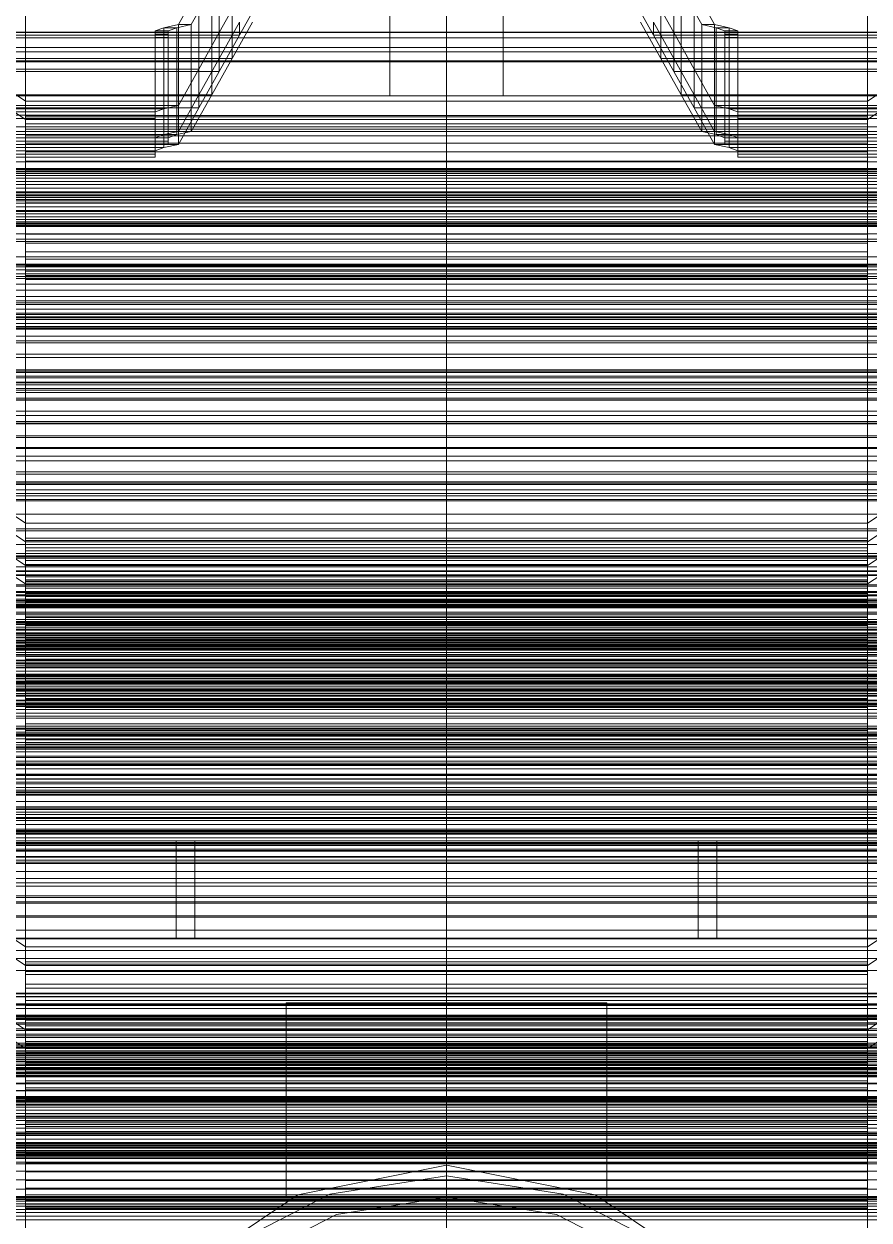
# Model space of a CAD drawing. Header units: millimetres. Extents: x -2500 to 58855, y -53268 to 6837.
# Drawn here: x -130.5 to 130.5, y -33047.1 to -32677.8 of the extents above; entities that cross this region are included whole.
import ezdxf

# ---------------------------------------------------------------- set-up
doc = ezdxf.new("R2010")
doc.units = ezdxf.units.MM
for name, color, linetype, lineweight in [('frontal_adapter-mix', 7, 'Continuous', 0), ('frontal_C01', 7, 'Continuous', 0), ('frontal_C01-mix', 7, 'Continuous', 0), ('frontal_C02', 7, 'Continuous', 0), ('frontal_C02-briq', 7, 'Continuous', 0), ('frontal_C03', 7, 'Continuous', 0), ('frontal_C03-traverse', 7, 'Continuous', 0), ('frontal_mezcladora', 7, 'Continuous', 0), ('frontal_secador', 7, 'Continuous', 0), ('frontal_tolva', 7, 'Continuous', 0)]:
    doc.layers.add(name, color=color, linetype=linetype, lineweight=lineweight)

msp = doc.modelspace()

# ---------------------------------------------------------------- linework, layer by layer
at = {"layer": 'frontal_adapter-mix'}
msp.add_line((-150, -33000), (150, -33000), dxfattribs=at)
at = {"layer": 'frontal_C01'}
for p, q in [((-130, -32701.667), (-130, -32558.316)), ((0, -32701.667), (0, -32558.316)), ((130, -32701.667), (130, -32558.316)), ((-130, -32564.003), (-130, -32707.354)), ((0, -32564.003), (0, -32707.354)), ((130, -32564.003), (130, -32707.354)), ((-130, -32701.667), (-228.298, -32636.423)), ((228.298, -32636.423), (130, -32701.667)), ((-228.298, -32642.111), (-130, -32707.354)), ((130, -32707.354), (228.298, -32642.111)), ((300, -32680.469), (-300, -32680.469)), ((250, -32680.37), (-250, -32680.37)), ((300, -32686.439), (-300, -32686.439)), ((-250, -32685.104), (250, -32685.104)), ((300, -32689.575), (-300, -32689.575)), ((-130, -32845.018), (-130, -32701.667)), ((0, -32701.667), (-130, -32701.667)), ((0, -32845.018), (0, -32701.667)), ((130, -32701.667), (0, -32701.667)), ((130, -32845.018), (130, -32701.667)), ((-130, -32707.354), (-130, -32706.069)), ((-130, -32706.069), (-130, -32706.512)), ((-130, -32706.069), (130, -32706.069)), ((-130, -32706.512), (-130, -32708.651)), ((-130, -32706.512), (130, -32706.512)), ((130, -32706.512), (130, -32706.069)), ((130, -32706.069), (130, -32707.354)), ((130, -32708.651), (130, -32706.512)), ((-130, -32707.354), (-130, -32850.705)), ((-130, -32707.354), (0, -32707.354)), ((-130, -32710.279), (-130, -32707.354)), ((-130, -32707.354), (130, -32707.354)), ((-130, -32708.651), (-130, -32712.343)), ((-130, -32708.651), (130, -32708.651)), ((-130, -32714.644), (-130, -32710.279)), ((-130, -32710.279), (130, -32710.279)), ((0, -32707.354), (0, -32850.705)), ((0, -32707.354), (130, -32707.354)), ((130, -32707.354), (130, -32850.705)), ((130, -32707.354), (130, -32710.279)), ((130, -32712.343), (130, -32708.651)), ((130, -32710.279), (130, -32714.644)), ((-130, -32712.343), (-130, -32717.334)), ((-130, -32712.343), (130, -32712.343)), ((130, -32717.334), (130, -32712.343)), ((-130, -32720.152), (-130, -32714.644)), ((-130, -32714.644), (130, -32714.644)), ((-130, -32717.334), (-130, -32723.285)), ((-130, -32717.334), (130, -32717.334)), ((130, -32714.644), (130, -32720.152)), ((130, -32723.285), (130, -32717.334)), ((-130, -32726.428), (-130, -32720.152)), ((-130, -32720.152), (130, -32720.152)), ((130, -32720.152), (130, -32726.428)), ((-148, -32722.436), (148, -32722.436)), ((-148, -32722.592), (148, -32722.592)), ((-148, -32722.891), (148, -32722.891)), ((-148, -32723.351), (148, -32723.351)), ((-148, -32723.927), (148, -32723.927)), ((-148, -32724.658), (148, -32724.658)), ((-148, -32725.474), (148, -32725.474)), ((-130, -32723.285), (-130, -32729.79)), ((130, -32723.285), (-130, -32723.285)), ((130, -32729.79), (130, -32723.285)), ((-148, -32726.427), (148, -32726.427)), ((-148, -32727.426), (148, -32727.426)), ((148, -32728.535), (-148, -32728.535)), ((-130, -32733.044), (-130, -32726.428)), ((-130, -32726.428), (130, -32726.428)), ((130, -32726.428), (130, -32733.044)), ((-148, -32729.649), (148, -32729.649)), ((-148, -32730.84), (148, -32730.84)), ((-148, -32731.994), (148, -32731.994)), ((-130, -32729.79), (-130, -32736.406)), ((-130, -32729.79), (130, -32729.79)), ((130, -32736.406), (130, -32729.79)), ((-148, -32733.185), (148, -32733.185)), ((-148, -32734.299), (148, -32734.299)), ((-148, -32735.408), (148, -32735.408)), ((-148, -32736.407), (148, -32736.407)), ((-130, -32739.549), (-130, -32733.044)), ((-130, -32733.044), (130, -32733.044)), ((-130, -32736.406), (-130, -32742.682)), ((-130, -32736.406), (130, -32736.406)), ((130, -32733.044), (130, -32739.549)), ((130, -32742.682), (130, -32736.406)), ((-148, -32737.36), (148, -32737.36)), ((-148, -32738.176), (148, -32738.176)), ((-148, -32738.907), (148, -32738.907)), ((-148, -32739.484), (148, -32739.484)), ((-148, -32739.943), (148, -32739.943)), ((-148, -32740.242), (148, -32740.242)), ((-130, -32745.5), (-130, -32739.549)), ((-130, -32739.549), (130, -32739.549)), ((130, -32739.549), (130, -32745.5)), ((-148, -32740.399), (148, -32740.399)), ((-130, -32742.682), (-130, -32748.19)), ((-130, -32742.682), (130, -32742.682)), ((130, -32748.19), (130, -32742.682)), ((-130, -32750.491), (-130, -32745.5)), ((-130, -32745.5), (130, -32745.5)), ((130, -32745.5), (130, -32750.491)), ((-130, -32748.19), (-130, -32752.555)), ((-130, -32748.19), (130, -32748.19)), ((-130, -32754.183), (-130, -32750.491)), ((-130, -32750.491), (130, -32750.491)), ((130, -32752.555), (130, -32748.19)), ((130, -32750.491), (130, -32754.183)), ((-130, -32752.555), (-130, -32755.48)), ((-130, -32752.555), (130, -32752.555)), ((-130, -32756.322), (-130, -32754.183)), ((-130, -32754.183), (130, -32754.183)), ((130, -32755.48), (130, -32752.555)), ((130, -32754.183), (130, -32756.322)), ((-130, -32755.48), (-130, -32756.765)), ((-130, -32755.48), (130, -32755.48)), ((-130, -32756.765), (-130, -32756.322)), ((-130, -32756.322), (130, -32756.322)), ((-130, -32756.765), (130, -32756.765)), ((130, -32756.765), (130, -32755.48)), ((130, -32756.322), (130, -32756.765)), ((-130, -32845.018), (-228.298, -32779.774)), ((228.298, -32779.774), (130, -32845.018)), ((-228.298, -32785.462), (-130, -32850.705)), ((130, -32850.705), (228.298, -32785.462)), ((-425, -32789.221), (425, -32789.221)), ((425, -32800.589), (-425, -32800.589)), ((425, -32805.486), (-425, -32805.486)), ((-425, -32816.854), (425, -32816.854)), ((-130, -32988.369), (-130, -32845.018)), ((0, -32845.018), (-130, -32845.018)), ((0, -32988.369), (0, -32845.018)), ((130, -32845.018), (0, -32845.018)), ((130, -32988.369), (130, -32845.018)), ((-130, -32850.705), (-130, -32849.42)), ((-130, -32849.42), (-130, -32849.863)), ((-130, -32849.42), (130, -32849.42)), ((-130, -32849.863), (-130, -32852.003)), ((-130, -32849.863), (130, -32849.863)), ((-130, -32850.705), (-130, -32994.056)), ((-130, -32850.705), (0, -32850.705)), ((-130, -32853.63), (-130, -32850.705)), ((-130, -32850.705), (130, -32850.705)), ((0, -32850.705), (0, -32994.056)), ((0, -32850.705), (130, -32850.705)), ((130, -32849.863), (130, -32849.42)), ((130, -32849.42), (130, -32850.705)), ((130, -32852.003), (130, -32849.863)), ((130, -32850.705), (130, -32994.056)), ((130, -32850.705), (130, -32853.63)), ((-130, -32852.003), (-130, -32855.694)), ((-130, -32852.003), (130, -32852.003)), ((-130, -32857.995), (-130, -32853.63)), ((-130, -32853.63), (130, -32853.63)), ((130, -32855.694), (130, -32852.003)), ((130, -32853.63), (130, -32857.995)), ((-130, -32855.694), (-130, -32860.685)), ((-130, -32855.694), (130, -32855.694)), ((-130, -32863.504), (-130, -32857.995)), ((-130, -32857.995), (130, -32857.995)), ((130, -32860.685), (130, -32855.694)), ((130, -32857.995), (130, -32863.504)), ((-130, -32860.685), (-130, -32866.636)), ((-130, -32860.685), (130, -32860.685)), ((130, -32866.636), (130, -32860.685)), ((-148, -32865.787), (148, -32865.787)), ((-130, -32869.78), (-130, -32863.504)), ((-130, -32863.504), (130, -32863.504)), ((130, -32863.504), (130, -32869.78)), ((-148, -32865.943), (148, -32865.943)), ((-148, -32866.242), (148, -32866.242)), ((-148, -32866.702), (148, -32866.702)), ((-148, -32867.278), (148, -32867.278)), ((-148, -32868.01), (148, -32868.01)), ((-148, -32868.825), (148, -32868.825)), ((-130, -32866.636), (-130, -32873.141)), ((130, -32866.636), (-130, -32866.636)), ((130, -32873.141), (130, -32866.636)), ((-148, -32869.778), (148, -32869.778)), ((-148, -32870.777), (148, -32870.777)), ((148, -32871.887), (-148, -32871.887)), ((-148, -32873.001), (148, -32873.001)), ((-130, -32876.396), (-130, -32869.78)), ((-130, -32869.78), (130, -32869.78)), ((-130, -32873.141), (-130, -32879.757)), ((-130, -32873.141), (130, -32873.141)), ((130, -32869.78), (130, -32876.396)), ((130, -32879.757), (130, -32873.141)), ((-148, -32874.192), (148, -32874.192)), ((-148, -32875.345), (148, -32875.345)), ((-148, -32876.536), (148, -32876.536)), ((-130, -32882.901), (-130, -32876.396)), ((-130, -32876.396), (130, -32876.396)), ((130, -32876.396), (130, -32882.901)), ((-148, -32877.65), (148, -32877.65)), ((-148, -32878.76), (148, -32878.76)), ((-148, -32879.758), (148, -32879.758)), ((-130, -32879.757), (-130, -32886.033)), ((-130, -32879.757), (130, -32879.757)), ((130, -32886.033), (130, -32879.757)), ((-148, -32880.711), (148, -32880.711)), ((-148, -32881.527), (148, -32881.527)), ((-148, -32882.258), (148, -32882.258)), ((-148, -32882.835), (148, -32882.835)), ((-148, -32883.294), (148, -32883.294)), ((-148, -32883.593), (148, -32883.593)), ((-148, -32883.75), (148, -32883.75)), ((-130, -32888.851), (-130, -32882.901)), ((-130, -32882.901), (130, -32882.901)), ((130, -32882.901), (130, -32888.851)), ((-130, -32886.033), (-130, -32891.541)), ((-130, -32886.033), (130, -32886.033)), ((130, -32891.541), (130, -32886.033)), ((-130, -32893.842), (-130, -32888.851)), ((-130, -32888.851), (130, -32888.851)), ((-130, -32891.541), (-130, -32895.906)), ((-130, -32891.541), (130, -32891.541)), ((130, -32888.851), (130, -32893.842)), ((130, -32895.906), (130, -32891.541)), ((-130, -32897.534), (-130, -32893.842)), ((-130, -32893.842), (130, -32893.842)), ((130, -32893.842), (130, -32897.534)), ((-130, -32895.906), (-130, -32898.831)), ((-130, -32895.906), (130, -32895.906)), ((-130, -32899.673), (-130, -32897.534)), ((-130, -32897.534), (130, -32897.534)), ((-130, -32898.831), (-130, -32900.116)), ((-130, -32898.831), (130, -32898.831)), ((130, -32898.831), (130, -32895.906)), ((130, -32897.534), (130, -32899.673)), ((130, -32900.116), (130, -32898.831)), ((-130, -32900.116), (-130, -32899.673)), ((-130, -32899.673), (130, -32899.673)), ((-130, -32900.116), (130, -32900.116)), ((130, -32899.673), (130, -32900.116)), ((-450, -32920.358), (450, -32920.358)), ((-130, -32988.369), (-228.298, -32923.125)), ((228.298, -32923.125), (130, -32988.369)), ((-228.298, -32928.813), (-130, -32994.056)), ((130, -32994.056), (228.298, -32928.813)), ((450, -32933.165), (-450, -32933.165)), ((-425, -32932.572), (425, -32932.572)), ((425, -32943.94), (-425, -32943.94)), ((425, -32948.837), (-425, -32948.837)), ((450, -32953.515), (-450, -32953.515)), ((-425, -32960.205), (425, -32960.205)), ((-450, -32966.322), (450, -32966.322)), ((-130, -33179.504), (-130, -32988.369)), ((0, -32988.369), (-130, -32988.369)), ((0, -33179.504), (0, -32988.369)), ((130, -32988.369), (0, -32988.369)), ((130, -33179.504), (130, -32988.369)), ((-130, -32994.056), (-130, -32992.771)), ((-130, -32992.771), (-130, -32993.214)), ((-130, -32992.771), (130, -32992.771)), ((-130, -32993.214), (-130, -32995.354)), ((-130, -32993.214), (130, -32993.214)), ((-130, -32994.056), (-130, -33185.191)), ((-130, -32994.056), (0, -32994.056)), ((-130, -32996.981), (-130, -32994.056)), ((-130, -32994.056), (130, -32994.056)), ((0, -32994.056), (0, -33185.191)), ((0, -32994.056), (130, -32994.056)), ((130, -32993.214), (130, -32992.771)), ((130, -32992.771), (130, -32994.056)), ((130, -32995.354), (130, -32993.214)), ((130, -32994.056), (130, -33185.191)), ((130, -32994.056), (130, -32996.981)), ((-130, -32995.354), (-130, -32999.045)), ((-130, -32995.354), (130, -32995.354)), ((-130, -33001.346), (-130, -32996.981)), ((-130, -32996.981), (130, -32996.981)), ((130, -32999.045), (130, -32995.354)), ((130, -32996.981), (130, -33001.346)), ((-130, -32999.045), (-130, -33004.036)), ((-130, -32999.045), (130, -32999.045)), ((-130, -33006.855), (-130, -33001.346)), ((-130, -33001.346), (130, -33001.346)), ((130, -33004.036), (130, -32999.045)), ((130, -33001.346), (130, -33006.855)), ((-130, -33004.036), (-130, -33009.987)), ((-130, -33004.036), (130, -33004.036)), ((130, -33009.987), (130, -33004.036)), ((-148, -33009.138), (148, -33009.138)), ((-148, -33009.295), (148, -33009.295)), ((-148, -33009.593), (148, -33009.593)), ((-130, -33013.131), (-130, -33006.855)), ((-130, -33006.855), (130, -33006.855)), ((130, -33006.855), (130, -33013.131)), ((-148, -33010.053), (148, -33010.053)), ((-148, -33010.629), (148, -33010.629)), ((-148, -33011.361), (148, -33011.361)), ((-148, -33012.176), (148, -33012.176)), ((-148, -33013.129), (148, -33013.129)), ((-130, -33009.987), (-130, -33016.492)), ((130, -33009.987), (-130, -33009.987)), ((-130, -33019.747), (-130, -33013.131)), ((-130, -33013.131), (130, -33013.131)), ((130, -33016.492), (130, -33009.987)), ((130, -33013.131), (130, -33019.747)), ((-148, -33014.128), (148, -33014.128)), ((148, -33015.238), (-148, -33015.238)), ((-148, -33016.352), (148, -33016.352)), ((-130, -33016.492), (-130, -33023.108)), ((-130, -33016.492), (130, -33016.492)), ((130, -33023.108), (130, -33016.492)), ((-148, -33017.543), (148, -33017.543)), ((-148, -33018.696), (148, -33018.696)), ((-148, -33019.887), (148, -33019.887)), ((-130, -33026.252), (-130, -33019.747)), ((-130, -33019.747), (130, -33019.747)), ((130, -33019.747), (130, -33026.252)), ((-311.15, -33023.41), (311.15, -33023.41)), ((-311.15, -33023.853), (311.15, -33023.853)), ((-148, -33021.001), (148, -33021.001)), ((-148, -33022.111), (148, -33022.111)), ((-148, -33023.109), (148, -33023.109)), ((-148, -33024.062), (148, -33024.062)), ((-130, -33023.108), (-130, -33029.384)), ((-130, -33023.108), (130, -33023.108)), ((130, -33029.384), (130, -33023.108)), ((-311.15, -33024.695), (311.15, -33024.695)), ((-311.15, -33025.993), (311.15, -33025.993)), ((-311.15, -33027.62), (311.15, -33027.62)), ((-148, -33024.878), (148, -33024.878)), ((-148, -33025.609), (148, -33025.609)), ((-148, -33026.186), (148, -33026.186)), ((-148, -33026.645), (148, -33026.645)), ((-148, -33026.944), (148, -33026.944)), ((-148, -33027.101), (148, -33027.101)), ((-130, -33032.203), (-130, -33026.252)), ((-130, -33026.252), (130, -33026.252)), ((130, -33026.252), (130, -33032.203)), ((-450, -33029.217), (450, -33029.217)), ((-311.15, -33029.684), (311.15, -33029.684)), ((-130, -33029.384), (-130, -33034.892)), ((-130, -33029.384), (130, -33029.384)), ((130, -33034.892), (130, -33029.384)), ((-311.15, -33031.985), (311.15, -33031.985)), ((-311.15, -33034.675), (311.15, -33034.675)), ((-130, -33037.194), (-130, -33032.203)), ((-130, -33032.203), (130, -33032.203)), ((-130, -33034.892), (-130, -33039.257)), ((-130, -33034.892), (130, -33034.892)), ((130, -33032.203), (130, -33037.194)), ((130, -33039.257), (130, -33034.892)), ((-311.15, -33037.494), (311.15, -33037.494)), ((-130, -33040.885), (-130, -33037.194)), ((-130, -33037.194), (130, -33037.194)), ((-130, -33039.257), (-130, -33042.182)), ((-130, -33039.257), (130, -33039.257)), ((130, -33037.194), (130, -33040.885)), ((130, -33042.182), (130, -33039.257)), ((450, -33042.024), (-450, -33042.024)), ((-440, -33039.777), (440, -33039.777)), ((-440, -33039.933), (440, -33039.933)), ((-440, -33040.232), (440, -33040.232)), ((-440, -33040.692), (440, -33040.692)), ((-440, -33041.268), (440, -33041.268)), ((-440, -33042), (440, -33042)), ((-440, -33042.815), (440, -33042.815)), ((311.15, -33040.626), (-311.15, -33040.626)), ((-130, -33043.025), (-130, -33040.885)), ((-130, -33040.885), (130, -33040.885)), ((-130, -33042.182), (-130, -33043.467)), ((-130, -33042.182), (130, -33042.182)), ((-130, -33043.467), (-130, -33043.025)), ((-130, -33043.025), (130, -33043.025)), ((130, -33040.885), (130, -33043.025)), ((130, -33043.467), (130, -33042.182)), ((130, -33043.025), (130, -33043.467)), ((-440, -33043.768), (440, -33043.768)), ((-440, -33044.767), (440, -33044.767)), ((440, -33045.877), (-440, -33045.877)), ((-311.15, -33043.77), (311.15, -33043.77)), ((-130, -33043.467), (130, -33043.467)), ((-440, -33046.991), (440, -33046.991))]:
    msp.add_line(p, q, dxfattribs=at)
at = {"layer": 'frontal_C01-mix'}
for p, q in [((-150, -32744.944), (150, -32744.944)), ((150, -33000), (-150, -33000))]:
    msp.add_line(p, q, dxfattribs=at)
at = {"layer": 'frontal_C02'}
for p, q in [((-130, -32831.954), (-130, -32626.968)), ((0, -32831.954), (0, -32626.968)), ((130, -32831.954), (130, -32626.968)), ((-130, -32632.709), (-130, -32837.695)), ((0, -32632.709), (0, -32837.695)), ((130, -32632.709), (130, -32837.695)), ((300, -32682.165), (-300, -32682.165)), ((300, -32709.571), (-300, -32709.571)), ((300, -32720.417), (-300, -32720.417)), ((-300, -32752.331), (300, -32752.331)), ((300, -32764.429), (-300, -32764.429)), ((-130, -32831.954), (-228.298, -32766.096)), ((228.298, -32766.096), (130, -32831.954)), ((342.5, -32767.115), (-342.5, -32767.115)), ((342.5, -32768.598), (-342.5, -32768.598)), ((342.5, -32771.389), (-342.5, -32771.389)), ((-228.298, -32771.837), (-130, -32837.695)), ((130, -32837.695), (228.298, -32771.837)), ((342.5, -32775.615), (-342.5, -32775.615)), ((342.5, -32780.772), (-342.5, -32780.772)), ((342.5, -32787.096), (-342.5, -32787.096)), ((-342.5, -32793.833), (342.5, -32793.833)), ((300, -32798.677), (-300, -32798.677)), ((342.5, -32801.293), (-342.5, -32801.293)), ((342.5, -32808.586), (-342.5, -32808.586)), ((300, -32811.201), (-300, -32811.201)), ((342.5, -32816.045), (-342.5, -32816.045)), ((342.5, -32822.783), (-342.5, -32822.783)), ((342.5, -32829.107), (-342.5, -32829.107)), ((-130, -32962.739), (-130, -32831.954)), ((0, -32831.954), (-130, -32831.954)), ((0, -32962.739), (0, -32831.954)), ((130, -32831.954), (0, -32831.954)), ((130, -32962.739), (130, -32831.954)), ((342.5, -32834.264), (-342.5, -32834.264)), ((342.5, -32838.489), (-342.5, -32838.489)), ((-130, -32837.695), (-130, -32836.602)), ((-130, -32836.602), (-130, -32837.238)), ((-130, -32836.602), (130, -32836.602)), ((-130, -32837.238), (-130, -32839.561)), ((-130, -32837.238), (130, -32837.238)), ((-130, -32837.695), (-130, -32968.48)), ((-130, -32837.695), (0, -32837.695)), ((-130, -32840.444), (-130, -32837.695)), ((-130, -32837.695), (130, -32837.695)), ((-130, -32839.561), (-130, -32843.412)), ((-130, -32839.561), (130, -32839.561)), ((0, -32837.695), (0, -32968.48)), ((0, -32837.695), (130, -32837.695)), ((130, -32837.238), (130, -32836.602)), ((130, -32836.602), (130, -32837.695)), ((130, -32839.561), (130, -32837.238)), ((130, -32837.695), (130, -32968.48)), ((130, -32837.695), (130, -32840.444)), ((130, -32843.412), (130, -32839.561)), ((342.5, -32841.28), (-342.5, -32841.28)), ((342.5, -32842.764), (-342.5, -32842.764)), ((-130, -32844.661), (-130, -32840.444)), ((-130, -32840.444), (130, -32840.444)), ((-130, -32843.412), (-130, -32848.529)), ((-130, -32843.412), (130, -32843.412)), ((130, -32840.444), (130, -32844.661)), ((130, -32848.529), (130, -32843.412)), ((300, -32845.45), (-300, -32845.45)), ((-130, -32850.059), (-130, -32844.661)), ((-130, -32844.661), (130, -32844.661)), ((130, -32844.661), (130, -32850.059)), ((-130, -32848.529), (-130, -32854.563)), ((-130, -32848.529), (130, -32848.529)), ((-130, -32856.27), (-130, -32850.059)), ((-130, -32850.059), (130, -32850.059)), ((130, -32854.563), (130, -32848.529)), ((130, -32850.059), (130, -32856.27)), ((-148, -32852.992), (148, -32852.992)), ((-148, -32853.217), (148, -32853.217)), ((-148, -32853.379), (148, -32853.379)), ((-148, -32854.04), (148, -32854.04)), ((-148, -32854.353), (148, -32854.353)), ((-130, -32854.563), (-130, -32861.103)), ((130, -32854.563), (-130, -32854.563)), ((130, -32861.103), (130, -32854.563)), ((300, -32857.547), (-300, -32857.547)), ((-148, -32855.405), (148, -32855.405)), ((-148, -32855.847), (148, -32855.847)), ((-148, -32857.218), (148, -32857.218)), ((-148, -32857.76), (148, -32857.76)), ((-130, -32862.87), (-130, -32856.27)), ((-130, -32856.27), (130, -32856.27)), ((130, -32856.27), (130, -32862.87)), ((148, -32859.356), (-148, -32859.356)), ((-148, -32859.961), (148, -32859.961)), ((-148, -32861.673), (148, -32861.673)), ((-130, -32861.103), (-130, -32867.703)), ((-130, -32861.103), (130, -32861.103)), ((130, -32867.703), (130, -32861.103)), ((-148, -32862.299), (148, -32862.299)), ((-148, -32864.012), (148, -32864.012)), ((-148, -32864.617), (148, -32864.617)), ((-130, -32869.41), (-130, -32862.87)), ((-130, -32862.87), (130, -32862.87)), ((130, -32862.87), (130, -32869.41)), ((-148, -32866.212), (148, -32866.212)), ((-148, -32866.755), (148, -32866.755)), ((-148, -32868.125), (148, -32868.125)), ((-148, -32868.568), (148, -32868.568)), ((-130, -32867.703), (-130, -32873.913)), ((-130, -32867.703), (130, -32867.703)), ((-130, -32875.444), (-130, -32869.41)), ((-130, -32869.41), (130, -32869.41)), ((130, -32873.913), (130, -32867.703)), ((130, -32869.41), (130, -32875.444)), ((-148, -32869.619), (148, -32869.619)), ((-148, -32869.932), (148, -32869.932)), ((-148, -32870.593), (148, -32870.593)), ((-148, -32870.755), (148, -32870.755)), ((-148, -32870.981), (148, -32870.981)), ((-130, -32873.913), (-130, -32879.311)), ((-130, -32873.913), (130, -32873.913)), ((-130, -32880.561), (-130, -32875.444)), ((-130, -32875.444), (130, -32875.444)), ((130, -32879.311), (130, -32873.913)), ((130, -32875.444), (130, -32880.561)), ((-130, -32879.311), (-130, -32883.528)), ((-130, -32879.311), (130, -32879.311)), ((-130, -32884.412), (-130, -32880.561)), ((-130, -32880.561), (130, -32880.561)), ((130, -32883.528), (130, -32879.311)), ((130, -32880.561), (130, -32884.412)), ((-130, -32883.528), (-130, -32886.277)), ((-130, -32883.528), (130, -32883.528)), ((130, -32886.277), (130, -32883.528)), ((-130, -32886.735), (-130, -32884.412)), ((-130, -32884.412), (130, -32884.412)), ((-130, -32886.277), (-130, -32887.371)), ((-130, -32886.277), (130, -32886.277)), ((-130, -32887.371), (-130, -32886.735)), ((-130, -32886.735), (130, -32886.735)), ((-130, -32887.371), (130, -32887.371)), ((130, -32884.412), (130, -32886.735)), ((130, -32887.371), (130, -32886.277)), ((130, -32886.735), (130, -32887.371)), ((300, -32889.462), (-300, -32889.462)), ((-130, -32962.739), (-228.298, -32896.881)), ((228.298, -32896.881), (130, -32962.739)), ((300, -32900.308), (-300, -32900.308)), ((-228.298, -32902.622), (-130, -32968.48)), ((130, -32968.48), (228.298, -32902.622)), ((-425, -32921.124), (425, -32921.124)), ((300, -32927.714), (-300, -32927.714)), ((425, -32932.6), (-425, -32932.6)), ((425, -32935.971), (-425, -32935.971)), ((300, -32936.569), (-300, -32936.569)), ((-425, -32947.447), (425, -32947.447)), ((300, -32957.599), (-300, -32957.599)), ((300, -32963.86), (-300, -32963.86)), ((-130, -33093.525), (-130, -32962.739)), ((0, -32962.739), (-130, -32962.739)), ((0, -33093.525), (0, -32962.739)), ((130, -32962.739), (0, -32962.739)), ((130, -33093.525), (130, -32962.739)), ((-130, -32968.48), (-130, -32967.387)), ((-130, -32967.387), (-130, -32968.023)), ((-130, -32967.387), (130, -32967.387)), ((-130, -32968.023), (-130, -32970.346)), ((-130, -32968.023), (130, -32968.023)), ((-130, -32968.48), (-130, -33099.266)), ((-130, -32968.48), (0, -32968.48)), ((-130, -32971.229), (-130, -32968.48)), ((-130, -32968.48), (130, -32968.48)), ((0, -32968.48), (0, -33099.266)), ((0, -32968.48), (130, -32968.48)), ((130, -32968.023), (130, -32967.387)), ((130, -32967.387), (130, -32968.48)), ((130, -32970.346), (130, -32968.023)), ((130, -32968.48), (130, -33099.266)), ((130, -32968.48), (130, -32971.229)), ((-130, -32970.346), (-130, -32974.197)), ((-130, -32970.346), (130, -32970.346)), ((-130, -32975.447), (-130, -32971.229)), ((-130, -32971.229), (130, -32971.229)), ((130, -32974.197), (130, -32970.346)), ((130, -32971.229), (130, -32975.447)), ((-130, -32974.197), (-130, -32979.314)), ((-130, -32974.197), (130, -32974.197)), ((-130, -32980.844), (-130, -32975.447)), ((-130, -32975.447), (130, -32975.447)), ((130, -32979.314), (130, -32974.197)), ((130, -32975.447), (130, -32980.844)), ((300, -32977.08), (-300, -32977.08)), ((250, -32976.99), (-250, -32976.99)), ((-130, -32979.314), (-130, -32985.348)), ((-130, -32979.314), (130, -32979.314)), ((130, -32985.348), (130, -32979.314)), ((300, -32980.321), (-300, -32980.321)), ((-250, -32981.769), (250, -32981.769)), ((-148, -32983.777), (148, -32983.777)), ((-130, -32987.055), (-130, -32980.844)), ((-130, -32980.844), (130, -32980.844)), ((130, -32980.844), (130, -32987.055)), ((300, -32984.83), (-300, -32984.83)), ((-148, -32984.002), (148, -32984.002)), ((-148, -32984.164), (148, -32984.164)), ((-148, -32984.825), (148, -32984.825)), ((-148, -32985.138), (148, -32985.138)), ((-148, -32986.19), (148, -32986.19)), ((-148, -32986.633), (148, -32986.633)), ((-130, -32985.348), (-130, -32991.888)), ((130, -32985.348), (-130, -32985.348)), ((-130, -32993.655), (-130, -32987.055)), ((-130, -32987.055), (130, -32987.055)), ((130, -32991.888), (130, -32985.348)), ((130, -32987.055), (130, -32993.655)), ((-148, -32988.003), (148, -32988.003)), ((-148, -32988.545), (148, -32988.545)), ((148, -32990.141), (-148, -32990.141)), ((-148, -32990.746), (148, -32990.746)), ((-148, -32992.458), (148, -32992.458)), ((-148, -32993.084), (148, -32993.084)), ((-148, -32994.797), (148, -32994.797)), ((-130, -32991.888), (-130, -32998.488)), ((-130, -32991.888), (130, -32991.888)), ((-130, -33000.195), (-130, -32993.655)), ((-130, -32993.655), (130, -32993.655)), ((130, -32998.488), (130, -32991.888)), ((130, -32993.655), (130, -33000.195)), ((-148, -32995.402), (148, -32995.402)), ((-148, -32996.997), (148, -32996.997)), ((-148, -32997.54), (148, -32997.54)), ((-130, -32998.488), (-130, -33004.698)), ((-130, -32998.488), (130, -32998.488)), ((130, -33004.698), (130, -32998.488)), ((-148, -32998.91), (148, -32998.91)), ((-148, -32999.353), (148, -32999.353)), ((-148, -33000.404), (148, -33000.404)), ((-148, -33000.717), (148, -33000.717)), ((-148, -33001.378), (148, -33001.378)), ((-148, -33001.54), (148, -33001.54)), ((-148, -33001.766), (148, -33001.766)), ((-130, -33006.229), (-130, -33000.195)), ((-130, -33000.195), (130, -33000.195)), ((130, -33000.195), (130, -33006.229)), ((-130, -33004.698), (-130, -33010.096)), ((-130, -33004.698), (130, -33004.698)), ((130, -33010.096), (130, -33004.698)), ((-130, -33011.346), (-130, -33006.229)), ((-130, -33006.229), (130, -33006.229)), ((130, -33006.229), (130, -33011.346)), ((-130, -33010.096), (-130, -33014.313)), ((-130, -33010.096), (130, -33010.096)), ((-130, -33015.197), (-130, -33011.346)), ((-130, -33011.346), (130, -33011.346)), ((130, -33014.313), (130, -33010.096)), ((130, -33011.346), (130, -33015.197)), ((-130, -33014.313), (-130, -33017.062)), ((-130, -33014.313), (130, -33014.313)), ((-130, -33017.52), (-130, -33015.197)), ((-130, -33015.197), (130, -33015.197)), ((-130, -33017.062), (-130, -33018.156)), ((-130, -33017.062), (130, -33017.062)), ((130, -33017.062), (130, -33014.313)), ((130, -33015.197), (130, -33017.52)), ((130, -33018.156), (130, -33017.062)), ((-130, -33018.156), (-130, -33017.52)), ((-130, -33017.52), (130, -33017.52)), ((-130, -33018.156), (130, -33018.156)), ((130, -33017.52), (130, -33018.156))]:
    msp.add_line(p, q, dxfattribs=at)
at = {"layer": 'frontal_C02-briq'}
msp.add_line((-300, -33039.939), (300, -33039.939), dxfattribs=at)
at = {"layer": 'frontal_C03'}
for p, q in [((0, -32842.276), (0, -32578.353)), ((0, -32584.132), (0, -32848.054)), ((-450, -32689.204), (450, -32689.204)), ((0, -32842.276), (-250, -32842.276)), ((0, -33106.199), (0, -32842.276)), ((250, -32842.276), (0, -32842.276)), ((-250, -32846.874), (250, -32846.874)), ((-450, -32850.944), (450, -32850.944)), ((-250, -32847.874), (250, -32847.874)), ((-250, -32848.054), (0, -32848.054)), ((-250, -32848.054), (250, -32848.054)), ((-250, -32850.987), (250, -32850.987)), ((0, -32848.054), (0, -33111.977)), ((0, -32848.054), (250, -32848.054)), ((-250, -32851.335), (250, -32851.335)), ((-250, -32856), (250, -32856)), ((-250, -32856.492), (250, -32856.492)), ((450, -32861.716), (-450, -32861.716)), ((-250, -32862.572), (250, -32862.572)), ((-250, -32863.174), (250, -32863.174)), ((-268, -32869.873), (268, -32869.873)), ((-268, -32870.154), (268, -32870.154)), ((-268, -32870.205), (268, -32870.205)), ((-268, -32871.029), (268, -32871.029)), ((-268, -32871.127), (268, -32871.127)), ((-268, -32872.439), (268, -32872.439)), ((-268, -32872.578), (268, -32872.578)), ((250, -32870.254), (-250, -32870.254)), ((-250, -32870.927), (250, -32870.927)), ((-268, -32874.288), (268, -32874.288)), ((-268, -32874.457), (268, -32874.457)), ((268, -32876.448), (-268, -32876.448)), ((-268, -32876.637), (268, -32876.637)), ((-268, -32878.774), (268, -32878.774)), ((-268, -32878.97), (268, -32878.97)), ((-250, -32878.524), (250, -32878.524)), ((-250, -32879.22), (250, -32879.22)), ((-268, -32881.107), (268, -32881.107)), ((-268, -32881.296), (268, -32881.296)), ((-268, -32883.287), (268, -32883.287)), ((-268, -32883.457), (268, -32883.457)), ((450, -32884.651), (-450, -32884.651)), ((-268, -32885.166), (268, -32885.166)), ((-268, -32885.305), (268, -32885.305)), ((-268, -32886.617), (268, -32886.617)), ((-268, -32886.715), (268, -32886.715)), ((-268, -32887.54), (268, -32887.54)), ((-268, -32887.59), (268, -32887.59)), ((-268, -32887.872), (268, -32887.872)), ((-250, -32886.818), (250, -32886.818)), ((-250, -32887.49), (250, -32887.49)), ((-250, -32894.57), (250, -32894.57)), ((-250, -32895.173), (250, -32895.173)), ((-450, -32895.423), (450, -32895.423)), ((-250, -32901.252), (250, -32901.252)), ((-250, -32901.744), (250, -32901.744)), ((-250, -32906.409), (250, -32906.409)), ((-250, -32906.757), (250, -32906.757)), ((-250, -32909.69), (250, -32909.69)), ((-250, -32909.87), (250, -32909.87)), ((-250, -32910.87), (250, -32910.87)), ((-450, -32915.578), (450, -32915.578)), ((450, -32926.35), (-450, -32926.35)), ((-450, -32927.889), (450, -32927.889)), ((450, -32939.445), (-450, -32939.445)), ((450, -32941.57), (-450, -32941.57)), ((450, -32949.285), (-450, -32949.285)), ((-450, -32953.126), (450, -32953.126)), ((-450, -32960.057), (450, -32960.057)), ((-250, -32977.216), (250, -32977.216)), ((-250, -32978.01), (250, -32978.01)), ((-250, -32978.153), (250, -32978.153)), ((-250, -32980.481), (250, -32980.481)), ((-250, -32980.757), (250, -32980.757)), ((-250, -32984.46), (250, -32984.46)), ((-250, -32984.851), (250, -32984.851)), ((-250, -32989.676), (250, -32989.676)), ((-250, -32990.155), (250, -32990.155)), ((-450, -32993.615), (450, -32993.615)), ((-450, -32993.897), (450, -32993.897)), ((-450, -32993.947), (450, -32993.947)), ((-450, -32994.772), (450, -32994.772)), ((-450, -32994.87), (450, -32994.87)), ((-450, -32996.182), (450, -32996.182)), ((-450, -32996.32), (450, -32996.32)), ((-450, -32998.03), (450, -32998.03)), ((-450, -32998.2), (450, -32998.2)), ((250, -32995.774), (-250, -32995.774)), ((-250, -32996.308), (250, -32996.308)), ((450, -33000.191), (-450, -33000.191)), ((-450, -33000.38), (450, -33000.38)), ((-250, -33002.338), (250, -33002.338)), ((-450, -33002.517), (450, -33002.517)), ((-450, -33002.713), (450, -33002.713)), ((-450, -33004.849), (450, -33004.849)), ((-450, -33005.039), (450, -33005.039)), ((-250, -33002.891), (250, -33002.891)), ((-450, -33007.03), (450, -33007.03)), ((-450, -33007.199), (450, -33007.199)), ((-450, -33008.909), (450, -33008.909)), ((-450, -33009.048), (450, -33009.048)), ((-250, -33008.922), (250, -33008.922)), ((-250, -33009.455), (250, -33009.455)), ((-450, -33010.36), (450, -33010.36)), ((-450, -33010.457), (450, -33010.457)), ((-450, -33011.282), (450, -33011.282)), ((-450, -33011.333), (450, -33011.333)), ((-450, -33011.614), (450, -33011.614)), ((-250, -33015.075), (250, -33015.075)), ((-250, -33015.553), (250, -33015.553)), ((-250, -33020.379), (250, -33020.379)), ((-250, -33020.77), (250, -33020.77)), ((-250, -33024.472), (250, -33024.472)), ((-250, -33024.749), (250, -33024.749)), ((-250, -33027.076), (250, -33027.076)), ((-250, -33027.219), (250, -33027.219)), ((-250, -33028.013), (250, -33028.013))]:
    msp.add_line(p, q, dxfattribs=at)
at = {"layer": 'frontal_C03-traverse'}
for p, q in [((-70.2, -32688.5), (-70.2, -32655.5)), ((-66.2, -32655.5), (-66.2, -32688.5)), ((66.2, -32655.5), (66.2, -32688.5)), ((70.2, -32688.5), (70.2, -32655.5)), ((-82.8, -32678), (-76.5, -32666.75)), ((-72.5, -32666.75), (-78.8, -32678)), ((-76.5, -32699.75), (-76.5, -32666.75)), ((-72.5, -32666.75), (-72.5, -32699.75)), ((-70.2, -32680.5), (-63.9, -32669.25)), ((-57.6, -32670), (-63.9, -32681.25)), ((63.9, -32681.25), (57.6, -32670)), ((63.9, -32669.25), (70.2, -32680.5)), ((72.5, -32666.75), (72.5, -32699.75)), ((72.5, -32666.75), (78.8, -32678)), ((76.5, -32699.75), (76.5, -32666.75)), ((82.8, -32678), (76.5, -32666.75)), ((-63.9, -32677.25), (-70.2, -32688.5)), ((-66.2, -32688.5), (-59.9, -32677.25)), ((-63.9, -32677.25), (-63.9, -32681.25)), ((66.2, -32688.5), (59.9, -32677.25)), ((63.9, -32677.25), (63.9, -32681.25)), ((70.2, -32688.5), (63.9, -32677.25)), ((-225.6, -32680.5), (-70.2, -32680.5)), ((-90, -32680), (-87.3, -32679)), ((-90, -32713), (-90, -32680)), ((-90, -32680), (-86, -32680)), ((-90, -32681), (-90, -32680)), ((-90, -32714), (-90, -32681)), ((-90, -32681), (-86, -32681)), ((-90, -32682), (-90, -32681)), ((-87.3, -32679), (-82.8, -32678)), ((-87.3, -32712), (-87.3, -32679)), ((-87.3, -32679), (-83.3, -32679)), ((-83.3, -32679), (-86, -32680)), ((-86, -32680), (-86, -32713)), ((-86, -32680), (-86, -32681)), ((-86, -32681), (-86, -32714)), ((-86, -32681), (-86, -32682)), ((-78.8, -32678), (-83.3, -32679)), ((-83.3, -32679), (-83.3, -32712)), ((-82.8, -32711), (-82.8, -32678)), ((-82.8, -32678), (-78.8, -32678)), ((-78.8, -32678), (-78.8, -32711)), ((-76.5, -32691.75), (-70.2, -32680.5)), ((-70.2, -32680.5), (-70.2, -32688.5)), ((70.2, -32680.5), (225.6, -32680.5)), ((70.2, -32680.5), (70.2, -32688.5)), ((70.2, -32680.5), (76.5, -32691.75)), ((78.8, -32678), (78.8, -32711)), ((82.8, -32678), (78.8, -32678)), ((78.8, -32678), (83.3, -32679)), ((82.8, -32711), (82.8, -32678)), ((87.3, -32679), (82.8, -32678)), ((83.3, -32679), (83.3, -32712)), ((87.3, -32679), (83.3, -32679)), ((83.3, -32679), (86, -32680)), ((86, -32680), (86, -32713)), ((90, -32680), (86, -32680)), ((86, -32680), (86, -32681)), ((86, -32681), (86, -32714)), ((90, -32681), (86, -32681)), ((86, -32681), (86, -32682)), ((87.3, -32712), (87.3, -32679)), ((90, -32680), (87.3, -32679)), ((90, -32713), (90, -32680)), ((90, -32681), (90, -32680)), ((90, -32714), (90, -32681)), ((90, -32682), (90, -32681)), ((-63.9, -32681.25), (-224.2, -32681.25)), ((-90, -32715), (-90, -32682)), ((-90, -32682), (-86, -32682)), ((-86, -32682), (-86, -32715)), ((-63.9, -32681.25), (-70.2, -32692.5)), ((224.2, -32681.25), (63.9, -32681.25)), ((70.2, -32692.5), (63.9, -32681.25)), ((86, -32682), (86, -32715)), ((90, -32682), (86, -32682)), ((90, -32715), (90, -32682)), ((-70.2, -32688.5), (-225.6, -32688.5)), ((-70.2, -32688.5), (-76.5, -32699.75)), ((-72.5, -32699.75), (-66.2, -32688.5)), ((-70.2, -32688.5), (-70.2, -32692.5)), ((-70.2, -32688.5), (-66.2, -32688.5)), ((70.2, -32688.5), (66.2, -32688.5)), ((72.5, -32699.75), (66.2, -32688.5)), ((225.6, -32688.5), (70.2, -32688.5)), ((70.2, -32688.5), (70.2, -32692.5)), ((76.5, -32699.75), (70.2, -32688.5)), ((-227, -32691.75), (-76.5, -32691.75)), ((-82.8, -32703), (-76.5, -32691.75)), ((-76.5, -32691.75), (-76.5, -32699.75)), ((76.5, -32691.75), (227, -32691.75)), ((76.5, -32691.75), (76.5, -32699.75)), ((76.5, -32691.75), (82.8, -32703)), ((-70.2, -32692.5), (-225.6, -32692.5)), ((-70.2, -32692.5), (-76.5, -32703.75)), ((225.6, -32692.5), (70.2, -32692.5)), ((76.5, -32703.75), (70.2, -32692.5)), ((-228.4, -32703), (-82.8, -32703)), ((-76.5, -32699.75), (-227, -32699.75)), ((-87.3, -32704), (-82.8, -32703)), ((-76.5, -32699.75), (-82.8, -32711)), ((-82.8, -32703), (-82.8, -32711)), ((-78.8, -32711), (-72.5, -32699.75)), ((-76.5, -32699.75), (-76.5, -32703.75)), ((-76.5, -32699.75), (-72.5, -32699.75)), ((76.5, -32699.75), (72.5, -32699.75)), ((78.8, -32711), (72.5, -32699.75)), ((227, -32699.75), (76.5, -32699.75)), ((76.5, -32699.75), (76.5, -32703.75)), ((82.8, -32711), (76.5, -32699.75)), ((82.8, -32703), (228.4, -32703)), ((82.8, -32703), (82.8, -32711)), ((82.8, -32703), (87.3, -32704)), ((-230, -32705), (-90, -32705)), ((-230, -32706), (-90, -32706)), ((-230, -32707), (-90, -32707)), ((-229.4, -32704), (-87.3, -32704)), ((-76.5, -32703.75), (-227, -32703.75)), ((-90, -32705), (-87.3, -32704)), ((-90, -32705), (-90, -32713)), ((-90, -32706), (-90, -32705)), ((-90, -32706), (-90, -32714)), ((-90, -32707), (-90, -32706)), ((-90, -32707), (-90, -32715)), ((-87.3, -32704), (-87.3, -32712)), ((-76.5, -32703.75), (-82.8, -32715)), ((227, -32703.75), (76.5, -32703.75)), ((82.8, -32715), (76.5, -32703.75)), ((87.3, -32704), (229.4, -32704)), ((87.3, -32704), (87.3, -32712)), ((87.3, -32704), (90, -32705)), ((90, -32705), (230, -32705)), ((90, -32705), (90, -32713)), ((90, -32705), (90, -32706)), ((90, -32706), (230, -32706)), ((90, -32706), (90, -32714)), ((90, -32706), (90, -32707)), ((90, -32707), (230, -32707)), ((90, -32707), (90, -32715)), ((-90, -32713), (-230, -32713)), ((-90, -32714), (-230, -32714)), ((-87.3, -32712), (-229.4, -32712)), ((-82.8, -32711), (-228.4, -32711)), ((-87.3, -32712), (-90, -32713)), ((-90, -32713), (-90, -32717)), ((-90, -32713), (-86, -32713)), ((-90, -32713), (-90, -32714)), ((-90, -32714), (-90, -32718)), ((-90, -32714), (-86, -32714)), ((-90, -32714), (-90, -32715)), ((-82.8, -32711), (-87.3, -32712)), ((-87.3, -32712), (-87.3, -32716)), ((-87.3, -32712), (-83.3, -32712)), ((-86, -32713), (-83.3, -32712)), ((-86, -32714), (-86, -32713)), ((-86, -32715), (-86, -32714)), ((-83.3, -32712), (-78.8, -32711)), ((-82.8, -32711), (-82.8, -32715)), ((-82.8, -32711), (-78.8, -32711)), ((82.8, -32711), (78.8, -32711)), ((83.3, -32712), (78.8, -32711)), ((228.4, -32711), (82.8, -32711)), ((82.8, -32711), (82.8, -32715)), ((87.3, -32712), (82.8, -32711)), ((87.3, -32712), (83.3, -32712)), ((86, -32713), (83.3, -32712)), ((90, -32713), (86, -32713)), ((86, -32714), (86, -32713)), ((90, -32714), (86, -32714)), ((86, -32715), (86, -32714)), ((229.4, -32712), (87.3, -32712)), ((87.3, -32712), (87.3, -32716)), ((90, -32713), (87.3, -32712)), ((230, -32713), (90, -32713)), ((90, -32713), (90, -32717)), ((90, -32714), (90, -32713)), ((230, -32714), (90, -32714)), ((90, -32714), (90, -32718)), ((90, -32715), (90, -32714)), ((-90, -32715), (-230, -32715)), ((-90, -32717), (-230, -32717)), ((-90, -32718), (-230, -32718)), ((-87.3, -32716), (-229.4, -32716)), ((-82.8, -32715), (-228.4, -32715)), ((-90, -32715), (-90, -32719)), ((-90, -32715), (-86, -32715)), ((-87.3, -32716), (-90, -32717)), ((-90, -32717), (-90, -32718)), ((-90, -32718), (-90, -32719)), ((-82.8, -32715), (-87.3, -32716)), ((228.4, -32715), (82.8, -32715)), ((87.3, -32716), (82.8, -32715)), ((90, -32715), (86, -32715)), ((229.4, -32716), (87.3, -32716)), ((90, -32717), (87.3, -32716)), ((230, -32715), (90, -32715)), ((90, -32715), (90, -32719)), ((230, -32717), (90, -32717)), ((90, -32718), (90, -32717)), ((230, -32718), (90, -32718)), ((90, -32719), (90, -32718)), ((-90, -32719), (-230, -32719)), ((230, -32719), (90, -32719))]:
    msp.add_line(p, q, dxfattribs=at)
at = {"layer": 'frontal_mezcladora'}
for p, q in [((-275, -33000), (275, -33000)), ((275, -33015), (-275, -33015))]:
    msp.add_line(p, q, dxfattribs=at)
at = {"layer": 'frontal_secador'}
for p, q in [((-250, -32724), (250, -32724)), ((-250, -32730), (250, -32730)), ((250, -32730.615), (-250, -32730.615)), ((250, -32731.441), (-250, -32731.441)), ((250, -32732.436), (-250, -32732.436)), ((250, -32735.393), (-250, -32735.393)), ((250, -32735.709), (-250, -32735.709)), ((250, -32739.373), (-250, -32739.373)), ((250, -32742.64), (-250, -32742.64)), ((250, -32744.222), (-250, -32744.222)), ((250, -32749.754), (-250, -32749.754)), ((300, -32752), (-300, -32752)), ((300, -32752.192), (-300, -32752.192)), ((300, -32752.761), (-300, -32752.761)), ((300, -32753.685), (-300, -32753.685)), ((300, -32754.929), (-300, -32754.929)), ((250, -32751.967), (-250, -32751.967)), ((300, -32756.444), (-300, -32756.444)), ((300, -32758.173), (-300, -32758.173)), ((250, -32755.757), (-250, -32755.757)), ((300, -32760.049), (-300, -32760.049)), ((-300, -32762), (300, -32762)), ((-250, -32762), (250, -32762)), ((300, -32763.951), (-300, -32763.951)), ((300, -32765.827), (-300, -32765.827)), ((250, -32763.332), (-250, -32763.332)), ((300, -32767.556), (-300, -32767.556)), ((300, -32769.071), (-300, -32769.071)), ((250, -32768.243), (-250, -32768.243)), ((300, -32770.315), (-300, -32770.315)), ((300, -32771.239), (-300, -32771.239)), ((300, -32771.808), (-300, -32771.808)), ((300, -32772), (-300, -32772)), ((250, -32774.246), (-250, -32774.246)), ((250, -32776.299), (-250, -32776.299)), ((250, -32779.778), (-250, -32779.778)), ((360, -32785), (-360, -32785)), ((360, -32785.384), (-360, -32785.384)), ((360, -32786.522), (-360, -32786.522)), ((250, -32784.627), (-250, -32784.627)), ((360, -32788.371), (-360, -32788.371)), ((360, -32790.858), (-360, -32790.858)), ((250, -32788.607), (-250, -32788.607)), ((250, -32790.368), (-250, -32790.368)), ((250, -32791.564), (-250, -32791.564)), ((360, -32793.889), (-360, -32793.889)), ((250, -32793.385), (-250, -32793.385)), ((250, -32794), (-250, -32794)), ((360, -32797.346), (-360, -32797.346)), ((360, -32801.098), (-360, -32801.098)), ((-360, -32805), (360, -32805)), ((-315, -32805), (315, -32805)), ((-250, -32805), (250, -32805)), ((360, -32808.902), (-360, -32808.902)), ((360, -32812.654), (-360, -32812.654)), ((360, -32816.111), (-360, -32816.111)), ((360, -32819.142), (-360, -32819.142)), ((-315, -32820), (315, -32820)), ((250, -32819.632), (-250, -32819.632)), ((360, -32821.629), (-360, -32821.629)), ((360, -32823.478), (-360, -32823.478)), ((360, -32824.616), (-360, -32824.616)), ((360, -32825), (-360, -32825)), ((250, -32833.701), (-250, -32833.701)), ((250, -32846.668), (-250, -32846.668)), ((250, -32858.033), (-250, -32858.033)), ((240, -32857), (-240, -32857)), ((-1700, -32860), (1700, -32860)), ((-240, -32863.055), (240, -32863.055)), ((-240, -32865), (240, -32865)), ((250, -32867.36), (-250, -32867.36)), ((-240, -32869), (240, -32869)), ((-240, -32869.606), (240, -32869.606)), ((240, -32871.055), (-240, -32871.055)), ((250, -32874.291), (-250, -32874.291)), ((-250, -32876), (250, -32876)), ((240, -32875.055), (-240, -32875.055)), ((-240, -32876.484), (240, -32876.484)), ((250, -32878.559), (-250, -32878.559)), ((250, -32880), (-250, -32880)), ((240, -32877.606), (-240, -32877.606)), ((-250, -32881), (250, -32881)), ((250, -32881.48), (-250, -32881.48)), ((250, -32882.903), (-250, -32882.903)), ((240, -32881.606), (-240, -32881.606)), ((-240, -32883.519), (240, -32883.519)), ((250, -32885.213), (-250, -32885.213)), ((240, -32884.484), (-240, -32884.484)), ((250, -32888.322), (-250, -32888.322)), ((240, -32888.484), (-240, -32888.484)), ((-240, -32890.539), (240, -32890.539)), ((240, -32891.519), (-240, -32891.519)), ((250, -32892.111), (-250, -32892.111)), ((300, -32897), (-300, -32897)), ((300, -32897.173), (-300, -32897.173)), ((300, -32897.685), (-300, -32897.685)), ((300, -32898.517), (-300, -32898.517)), ((250, -32896.433), (-250, -32896.433)), ((240, -32895.519), (-240, -32895.519)), ((-240, -32897.375), (240, -32897.375)), ((240, -32898.539), (-240, -32898.539)), ((300, -32899.636), (-300, -32899.636)), ((300, -32901), (-300, -32901)), ((300, -32902.556), (-300, -32902.556)), ((250, -32901.123), (-250, -32901.123)), ((240, -32902.539), (-240, -32902.539)), ((300, -32904.244), (-300, -32904.244)), ((-300, -32906), (300, -32906)), ((-250, -32906), (250, -32906)), ((-240, -32903.857), (240, -32903.857)), ((240, -32905.375), (-240, -32905.375)), ((300, -32907.756), (-300, -32907.756)), ((300, -32909.444), (-300, -32909.444)), ((240, -32909.375), (-240, -32909.375)), ((-240, -32909.815), (240, -32909.815)), ((300, -32911), (-300, -32911)), ((300, -32912.364), (-300, -32912.364)), ((300, -32913.483), (-300, -32913.483)), ((250, -32910.877), (-250, -32910.877)), ((240, -32911.857), (-240, -32911.857)), ((300, -32914.315), (-300, -32914.315)), ((300, -32914.827), (-300, -32914.827)), ((300, -32915), (-300, -32915)), ((250, -32915.567), (-250, -32915.567)), ((-240, -32915.078), (240, -32915.078)), ((240, -32915.857), (-240, -32915.857)), ((250, -32919.889), (-250, -32919.889)), ((240, -32917.815), (-240, -32917.815)), ((-240, -32919.477), (240, -32919.477)), ((250, -32923.678), (-250, -32923.678)), ((240, -32921.815), (-240, -32921.815)), ((-240, -32922.841), (240, -32922.841)), ((240, -32923.078), (-240, -32923.078)), ((250, -32926.787), (-250, -32926.787)), ((-240, -32925), (240, -32925)), ((240, -32927.078), (-240, -32927.078)), ((240, -32927.477), (-240, -32927.477)), ((250, -32929.097), (-250, -32929.097)), ((250, -32930.52), (-250, -32930.52)), ((250, -32931), (-250, -32931)), ((240, -32930.841), (-240, -32930.841)), ((240, -32931.477), (-240, -32931.477)), ((-166.779, -32930), (-83.432, -32930)), ((-77.674, -32930), (-155.268, -32930)), ((-83.432, -32930), (-77.674, -32930)), ((-83.432, -32960), (-83.432, -32930)), ((-83.432, -32930), (0, -32930)), ((-77.674, -32960), (-77.674, -32930)), ((0, -32930), (-77.674, -32930)), ((0, -32960), (0, -32930)), ((0, -32930), (83.432, -32930)), ((77.674, -32930), (0, -32930)), ((83.432, -32930), (77.674, -32930)), ((77.674, -32960), (77.674, -32930)), ((155.268, -32930), (77.674, -32930)), ((83.432, -32960), (83.432, -32930)), ((83.432, -32930), (166.779, -32930)), ((240, -32933), (-240, -32933)), ((240, -32934.841), (-240, -32934.841)), ((0, -32935), (-136.436, -32935)), ((0, -32985), (0, -32935)), ((0, -32935), (0, -32943)), ((136.436, -32935), (0, -32935)), ((240, -32937), (-240, -32937)), ((-136.436, -32943), (0, -32943)), ((0, -32943), (0, -32993)), ((0, -32943), (0, -32947)), ((0, -32943), (136.436, -32943)), ((-136.436, -32947), (0, -32947)), ((0, -32947), (0, -32997)), ((0, -32947), (136.436, -32947)), ((-1700, -32960), (1700, -32960)), ((-83.432, -32960), (-166.779, -32960)), ((-155.268, -32960), (-77.674, -32960)), ((-77.674, -32960), (-83.432, -32960)), ((0, -32960), (-83.432, -32960)), ((-77.674, -32960), (0, -32960)), ((83.432, -32960), (0, -32960)), ((0, -32960), (77.674, -32960)), ((77.674, -32960), (83.432, -32960)), ((77.674, -32960), (155.268, -32960)), ((166.779, -32960), (83.432, -32960)), ((-1250, -32970), (1250, -32970)), ((-1250, -32978), (1250, -32978)), ((-49.5, -32980), (49.5, -32980)), ((-49.5, -33040), (-49.5, -32980)), ((49.5, -33040), (49.5, -32980)), ((-138.617, -32985), (0, -32985)), ((0, -32985), (0, -32993)), ((0, -33100), (0, -32985)), ((0, -32985), (138.617, -32985)), ((0, -32993), (-138.617, -32993)), ((0, -32993), (0, -32997)), ((0, -32993), (0, -33108)), ((138.617, -32993), (0, -32993)), ((0, -32997), (-138.617, -32997)), ((0, -32997), (0, -33112)), ((138.617, -32997), (0, -32997)), ((-1700, -33000), (1700, -33000)), ((-1375, -33000), (1375, -33000)), ((-135, -33005), (135, -33005)), ((-1700, -33010), (1700, -33010)), ((-45.884, -33039.227), (0, -33030.1)), ((0, -33030.1), (45.884, -33039.227)), ((-36.031, -33039.107), (0, -33033.4)), ((0, -33033.4), (36.031, -33039.107)), ((-84.782, -33065.218), (-45.884, -33039.227)), ((-68.536, -33055.669), (-36.031, -33039.107)), ((36.031, -33039.107), (68.536, -33055.669)), ((45.884, -33039.227), (84.782, -33065.218)), ((-1375, -33040), (1375, -33040)), ((-49.5, -33040), (49.5, -33040)), ((-33.992, -33045.384), (0, -33040)), ((0, -33040), (33.992, -33045.384)), ((-64.656, -33061.008), (-33.992, -33045.384)), ((33.992, -33045.384), (64.656, -33061.008))]:
    msp.add_line(p, q, dxfattribs=at)
at = {"layer": 'frontal_tolva'}
for p, q in [((-17.5, -32700), (-17.5, -31730)), ((17.5, -32700), (17.5, -31730)), ((-1821.5, -32700), (1821.5, -32700)), ((-1725, -32700), (1725, -32700)), ((17.5, -32700), (-17.5, -32700)), ((-1821.5, -32711), (1821.5, -32711)), ((-1821.5, -32842), (1821.5, -32842)), ((-1821.5, -32853), (1821.5, -32853))]:
    msp.add_line(p, q, dxfattribs=at)

doc.saveas('drawing.dxf')
